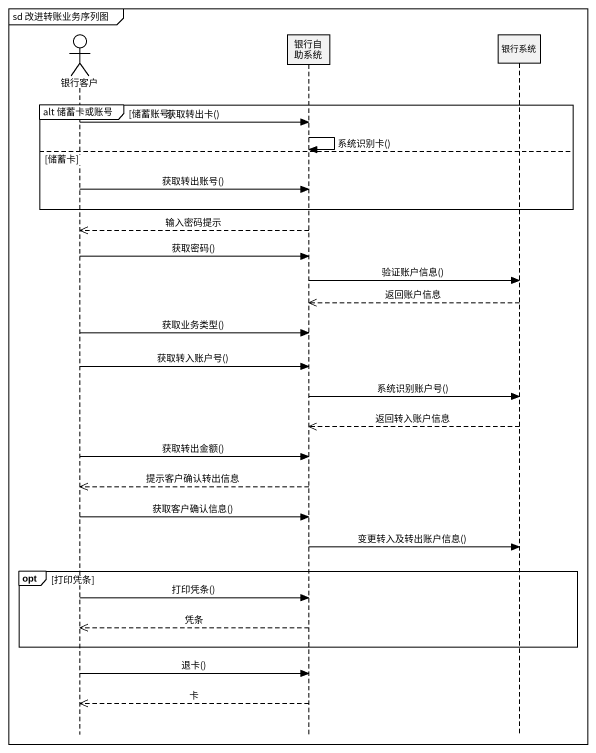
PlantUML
@startuml
mainframe sd 改进转账业务序列图
hide footbox
actor 银行客户
participant 银行自助系统
participant 银行系统

group alt 储蓄卡或账号 [储蓄账号]
  银行客户 -> 银行自助系统 : 获取转出卡()
  银行自助系统 -> 银行自助系统 : 系统识别卡()
else 储蓄卡
  银行客户 -> 银行自助系统 : 获取转出账号()
end
银行自助系统 -->> 银行客户 : 输入密码提示
银行客户 -> 银行自助系统 : 获取密码()
银行自助系统 -> 银行系统 : 验证账户信息()
银行系统 -->> 银行自助系统 : 返回账户信息
银行客户 -> 银行自助系统 : 获取业务类型()
银行客户 -> 银行自助系统 : 获取转入账户号()
银行自助系统 -> 银行系统 : 系统识别账户号()
银行系统 -->> 银行自助系统 : 返回转入账户信息
银行客户 -> 银行自助系统 : 获取转出金额()
银行自助系统 -->> 银行客户 : 提示客户确认转出信息
银行客户 -> 银行自助系统 : 获取客户确认信息()
银行自助系统 -> 银行系统 : 变更转入及转出账户信息()
opt 打印凭条
  银行客户 -> 银行自助系统 : 打印凭条()
  银行自助系统 -->> 银行客户 : 凭条
end
银行客户 -> 银行自助系统 : 退卡()
银行自助系统 -->> 银行客户 : 卡
@enduml
